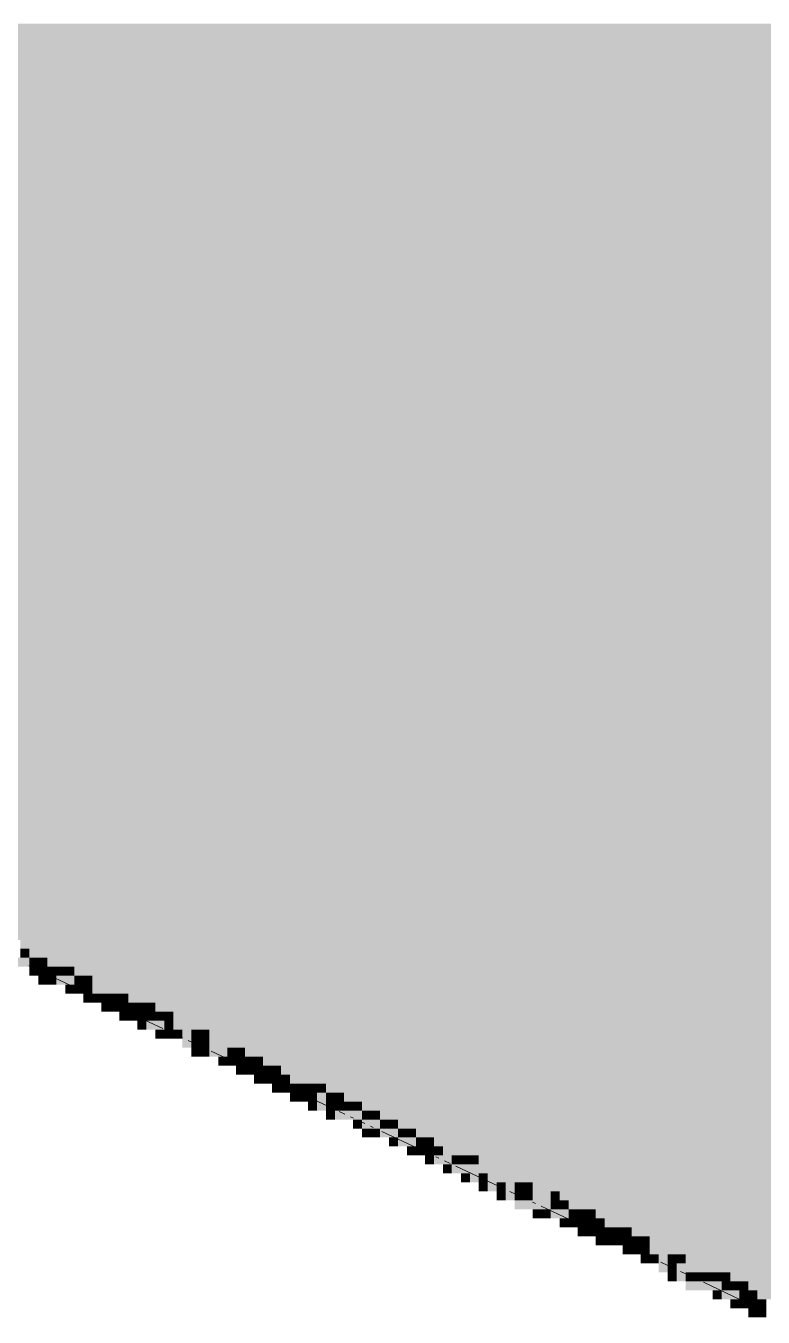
# Paper-space layout '03 3D Building and Roof' of a CAD drawing. Header units: millimetres. Extents: x 5 to 415, y 5 to 292.
# Drawn here: x 131.27 to 144.95, y 174.33 to 198.29 of the extents above; entities that cross this region are included whole.
import ezdxf

# ---------------------------------------------------------------- set-up
doc = ezdxf.new("R2010")
doc.units = ezdxf.units.MM
doc.layers.add('EXISTING', color=7, linetype='Continuous')
doc.layers.add('IMAGES', color=7, linetype='Continuous')

# ---------------------------------------------------------------- blocks, each defined once
blk = doc.blocks.new('SHEET_03')
at = {"layer": 'EXISTING', "color": 250, "lineweight": 9}
for p, q in [((131.332, 180.851), (131.384, 180.827)), ((131.543, 180.752), (131.595, 180.728)), ((131.701, 180.678), (132.229, 180.43)), ((132.334, 180.381), (132.598, 180.257)), ((132.704, 180.207), (132.809, 180.158)), ((132.915, 180.108), (132.967, 180.084)), ((133.126, 180.009), (133.178, 179.984)), ((133.284, 179.935), (133.812, 179.687)), ((133.917, 179.638), (134.181, 179.514)), ((134.287, 179.464), (134.392, 179.415)), ((134.498, 179.365), (134.55, 179.34)), ((134.709, 179.266), (135.395, 178.944)), ((135.5, 178.894), (135.606, 178.845)), ((135.711, 178.795), (135.764, 178.771)), ((135.87, 178.721), (135.975, 178.672)), ((136.081, 178.622), (136.133, 178.597)), ((136.292, 178.523), (136.978, 178.201)), ((137.083, 178.151), (137.189, 178.102)), ((137.294, 178.052), (137.347, 178.027)), ((137.452, 177.978), (137.558, 177.928)), ((137.664, 177.879), (137.716, 177.854)), ((137.875, 177.78), (138.561, 177.458)), ((138.666, 177.408), (138.772, 177.359)), ((138.877, 177.309), (138.93, 177.284)), ((139.035, 177.235), (139.141, 177.185)), ((139.247, 177.136), (140.144, 176.715)), ((140.249, 176.665), (140.355, 176.615)), ((140.46, 176.566), (140.513, 176.541)), ((140.671, 176.467), (140.724, 176.442)), ((140.829, 176.392), (141.357, 176.145)), ((141.463, 176.095), (141.727, 175.971)), ((141.832, 175.922), (141.938, 175.872)), ((142.043, 175.823), (142.096, 175.798)), ((142.254, 175.724), (142.307, 175.699)), ((142.412, 175.649), (142.94, 175.402)), ((143.046, 175.352), (143.309, 175.228)), ((143.415, 175.179), (143.521, 175.129)), ((143.626, 175.08), (143.679, 175.055)), ((143.837, 174.98), (144.523, 174.658)), ((144.629, 174.609), (144.734, 174.559)), ((144.84, 174.51), (144.892, 174.485))]:
    blk.add_line(p, q, dxfattribs=at)
at = {"layer": 'IMAGES', "color": 7}
for points in [[(94.848, 198.167), (150.338, 198.167), (94.848, 198.333), (150.338, 198.333)], [(95.348, 198), (150.671, 198), (95.348, 198.167), (150.671, 198.167)], [(95.682, 197.833), (151.005, 197.833), (95.682, 198), (151.005, 198)], [(96.015, 197.667), (151.338, 197.667), (96.015, 197.833), (151.338, 197.833)], [(96.181, 197.5), (151.671, 197.5), (96.181, 197.667), (151.671, 197.667)], [(96.681, 197.333), (152.171, 197.333), (96.681, 197.5), (152.171, 197.5)], [(97.015, 197.167), (152.504, 197.167), (97.015, 197.333), (152.504, 197.333)], [(97.515, 197), (152.671, 197), (97.515, 197.167), (152.671, 197.167)], [(97.681, 196.833), (153.171, 196.833), (97.681, 197), (153.171, 197)], [(98.014, 196.667), (153.504, 196.667), (98.014, 196.833), (153.504, 196.833)], [(98.514, 196.5), (154.004, 196.5), (98.514, 196.667), (154.004, 196.667)], [(98.848, 196.333), (154.171, 196.333), (98.848, 196.5), (154.171, 196.5)], [(99.181, 196.167), (154.504, 196.167), (99.181, 196.333), (154.504, 196.333)], [(99.514, 196), (155.004, 196), (99.514, 196.167), (155.004, 196.167)], [(99.847, 195.833), (155.337, 195.833), (99.847, 196), (155.337, 196)], [(100.181, 195.667), (155.67, 195.667), (100.181, 195.833), (155.67, 195.833)], [(100.514, 195.5), (156.004, 195.5), (100.514, 195.667), (156.004, 195.667)], [(100.847, 195.333), (156.337, 195.333), (100.847, 195.5), (156.337, 195.5)], [(101.181, 195.167), (156.67, 195.167), (101.181, 195.333), (156.67, 195.333)], [(101.68, 195), (157.17, 195), (101.68, 195.167), (157.17, 195.167)], [(102.014, 194.833), (157.503, 194.833), (102.014, 195), (157.503, 195)], [(102.347, 194.667), (157.67, 194.667), (102.347, 194.833), (157.67, 194.833)], [(102.68, 194.5), (158.17, 194.5), (102.68, 194.667), (158.17, 194.667)], [(103.014, 194.333), (158.503, 194.333), (103.014, 194.5), (158.503, 194.5)], [(103.347, 194.167), (158.836, 194.167), (103.347, 194.333), (158.836, 194.333)], [(103.847, 194), (159.336, 194), (103.847, 194.167), (159.336, 194.167)], [(104.18, 193.833), (159.503, 193.833), (104.18, 194), (159.503, 194)], [(104.513, 193.667), (159.836, 193.667), (104.513, 193.833), (159.836, 193.833)], [(104.847, 193.5), (160.336, 193.5), (104.847, 193.667), (160.336, 193.667)], [(105.18, 193.333), (160.669, 193.333), (105.18, 193.5), (160.669, 193.5)], [(105.513, 193.167), (160.836, 193.167), (105.513, 193.333), (160.836, 193.333)], [(106.013, 193), (161.336, 193), (106.013, 193.167), (161.336, 193.167)], [(106.18, 192.833), (161.669, 192.833), (106.18, 193), (161.669, 193)], [(106.513, 192.667), (162.003, 192.667), (106.513, 192.833), (162.003, 192.833)], [(107.013, 192.5), (162.502, 192.5), (107.013, 192.667), (162.502, 192.667)], [(107.346, 192.333), (162.669, 192.333), (107.346, 192.5), (162.669, 192.5)], [(107.679, 192.167), (163.002, 192.167), (107.679, 192.333), (163.002, 192.333)], [(108.013, 192), (163.502, 192), (108.013, 192.167), (163.502, 192.167)], [(108.512, 191.833), (163.836, 191.833), (108.512, 192), (163.836, 192)], [(108.679, 191.667), (164.169, 191.667), (108.679, 191.833), (164.169, 191.833)], [(109.179, 191.5), (164.502, 191.5), (109.179, 191.667), (164.502, 191.667)], [(109.512, 191.333), (164.835, 191.333), (109.512, 191.5), (164.835, 191.5)], [(109.679, 191.167), (165.169, 191.167), (109.679, 191.333), (165.169, 191.333)], [(110.179, 191), (165.669, 191), (110.179, 191.167), (165.669, 191.167)], [(110.512, 190.833), (166.002, 190.833), (110.512, 191), (166.002, 191)], [(110.845, 190.667), (166.335, 190.667), (110.845, 190.833), (166.335, 190.833)], [(111.179, 190.5), (166.668, 190.5), (111.179, 190.667), (166.668, 190.667)], [(111.512, 190.333), (167.002, 190.333), (111.512, 190.5), (167.002, 190.5)], [(111.845, 190.167), (167.501, 190.167), (111.845, 190.333), (167.501, 190.333)], [(112.345, 190), (167.668, 190), (112.345, 190.167), (167.668, 190.167)], [(112.678, 189.833), (168.001, 189.833), (112.678, 190), (168.001, 190)], [(113.012, 189.667), (168.335, 189.667), (113.012, 189.833), (168.335, 189.833)], [(113.345, 189.5), (168.835, 189.5), (113.345, 189.667), (168.835, 189.667)], [(113.678, 189.333), (169.168, 189.333), (113.678, 189.5), (169.168, 189.5)], [(114.178, 189.167), (169.501, 189.167), (114.178, 189.333), (169.501, 189.333)], [(114.345, 189), (169.834, 189), (114.345, 189.167), (169.834, 189.167)], [(114.678, 188.833), (170.168, 188.833), (114.678, 189), (170.168, 189)], [(115.178, 188.667), (170.668, 188.667), (115.178, 188.833), (170.668, 188.833)], [(115.511, 188.5), (171.001, 188.5), (115.511, 188.667), (171.001, 188.667)], [(115.844, 188.333), (171.167, 188.333), (115.844, 188.5), (171.167, 188.5)], [(116.178, 188.167), (171.667, 188.167), (116.178, 188.333), (171.667, 188.333)], [(116.511, 188), (172.001, 188), (116.511, 188.167), (172.001, 188.167)], [(116.844, 187.833), (172.334, 187.833), (116.844, 188), (172.334, 188)], [(117.344, 187.667), (172.667, 187.667), (117.344, 187.833), (172.667, 187.833)], [(117.677, 187.5), (173, 187.5), (117.677, 187.667), (173, 187.667)], [(117.844, 187.333), (173.334, 187.333), (117.844, 187.5), (173.334, 187.5)], [(118.344, 187.167), (173.834, 187.167), (118.344, 187.333), (173.834, 187.333)], [(118.677, 187), (174.167, 187), (118.677, 187.167), (174.167, 187.167)], [(119.011, 186.833), (174.334, 186.833), (119.011, 187), (174.334, 187)], [(119.344, 186.667), (174.833, 186.667), (119.344, 186.833), (174.833, 186.833)], [(119.677, 186.5), (175.167, 186.5), (119.677, 186.667), (175.167, 186.667)], [(120.01, 186.333), (175.5, 186.333), (120.01, 186.5), (175.5, 186.5)], [(120.51, 186.167), (175.833, 186.167), (120.51, 186.333), (175.833, 186.333)], [(120.844, 186), (176.167, 186), (120.844, 186.167), (176.167, 186.167)], [(121.177, 185.833), (176.666, 185.833), (121.177, 186), (176.666, 186)], [(121.51, 185.667), (177, 185.667), (121.51, 185.833), (177, 185.833)], [(121.843, 185.5), (177.333, 185.5), (121.843, 185.667), (177.333, 185.667)], [(122.177, 185.333), (177.5, 185.333), (122.177, 185.5), (177.5, 185.5)], [(122.51, 185.167), (178, 185.167), (122.51, 185.333), (178, 185.333)], [(123.01, 185), (178.333, 185), (123.01, 185.167), (178.333, 185.167)], [(123.176, 184.833), (178.666, 184.833), (123.176, 185), (178.666, 185)], [(123.676, 184.667), (179.166, 184.667), (123.676, 184.833), (179.166, 184.833)], [(124.01, 184.5), (179.499, 184.5), (124.01, 184.667), (179.499, 184.667)], [(124.51, 184.333), (179.833, 184.333), (124.51, 184.5), (179.833, 184.5)], [(124.676, 184.167), (180.166, 184.167), (124.676, 184.333), (180.166, 184.333)], [(125.176, 184), (180.666, 184), (125.176, 184.167), (180.666, 184.167)], [(125.343, 183.833), (180.999, 183.833), (125.343, 184), (180.999, 184)], [(126.009, 183.667), (181.166, 183.667), (126.009, 183.833), (181.166, 183.833)], [(126.176, 183.5), (181.499, 183.5), (126.176, 183.667), (181.499, 183.667)], [(126.509, 183.333), (181.832, 183.333), (126.509, 183.5), (181.832, 183.5)], [(126.842, 183.167), (182.332, 183.167), (126.842, 183.333), (182.332, 183.333)], [(127.176, 183), (182.665, 183), (127.176, 183.167), (182.665, 183.167)], [(127.676, 182.833), (182.999, 182.833), (127.676, 183), (182.999, 183)], [(127.842, 182.667), (183.332, 182.667), (127.842, 182.833), (183.332, 182.833)], [(128.175, 182.5), (183.832, 182.5), (128.175, 182.667), (183.832, 182.667)], [(128.509, 182.333), (184.165, 182.333), (128.509, 182.5), (184.165, 182.5)], [(129.009, 182.167), (184.332, 182.167), (129.009, 182.333), (184.332, 182.333)], [(129.342, 182), (184.665, 182), (129.342, 182.167), (184.665, 182.167)], [(129.675, 181.833), (184.998, 181.833), (129.675, 182), (184.998, 182)], [(130.008, 181.667), (185.498, 181.667), (130.008, 181.833), (185.498, 181.833)], [(130.342, 181.5), (185.831, 181.5), (130.342, 181.667), (185.831, 181.667)], [(130.842, 181.333), (186.165, 181.333), (130.842, 181.5), (186.165, 181.5)], [(131.175, 181.167), (186.498, 181.167), (131.175, 181.333), (186.498, 181.333)], [(131.175, 181), (131.342, 181), (131.175, 181.167), (131.342, 181.167)], [(131.342, 181), (186.998, 181), (131.342, 181.167), (186.998, 181.167)], [(131.008, 180.833), (131.342, 180.833), (131.008, 181), (131.342, 181)], [(131.342, 180.833), (131.508, 180.833), (131.342, 181), (131.508, 181)], [(131.508, 180.833), (131.675, 180.833), (131.508, 181), (131.675, 181)], [(131.675, 180.833), (187.331, 180.833), (131.675, 181), (187.331, 181)], [(131.342, 180.667), (131.508, 180.667), (131.342, 180.833), (131.508, 180.833)], [(131.508, 180.667), (131.675, 180.667), (131.508, 180.833), (131.675, 180.833)], [(131.508, 180.5), (131.675, 180.5), (131.508, 180.667), (131.675, 180.667)], [(131.675, 180.667), (131.841, 180.667), (131.675, 180.833), (131.841, 180.833)], [(131.675, 180.5), (131.841, 180.5), (131.675, 180.667), (131.841, 180.667)], [(131.841, 180.667), (132.008, 180.667), (131.841, 180.833), (132.008, 180.833)], [(131.841, 180.5), (132.175, 180.5), (131.841, 180.667), (132.175, 180.667)], [(132.008, 180.667), (132.175, 180.667), (132.008, 180.833), (132.175, 180.833)], [(132.175, 180.667), (187.664, 180.667), (132.175, 180.833), (187.664, 180.833)], [(132.175, 180.5), (132.341, 180.5), (132.175, 180.667), (132.341, 180.667)], [(132.341, 180.5), (132.508, 180.5), (132.341, 180.667), (132.508, 180.667)], [(132.508, 180.5), (187.831, 180.5), (132.508, 180.667), (187.831, 180.667)], [(132.008, 180.333), (132.175, 180.333), (132.008, 180.5), (132.175, 180.5)], [(132.175, 180.333), (132.341, 180.333), (132.175, 180.5), (132.341, 180.5)], [(132.341, 180.333), (132.508, 180.333), (132.341, 180.5), (132.508, 180.5)], [(132.508, 180.333), (132.841, 180.333), (132.508, 180.5), (132.841, 180.5)], [(132.841, 180.333), (188.331, 180.333), (132.841, 180.5), (188.331, 180.5)], [(132.341, 180.167), (132.508, 180.167), (132.341, 180.333), (132.508, 180.333)], [(132.508, 180.167), (132.675, 180.167), (132.508, 180.333), (132.675, 180.333)], [(132.675, 180.167), (132.841, 180.167), (132.675, 180.333), (132.841, 180.333)], [(132.675, 180), (132.841, 180), (132.675, 180.167), (132.841, 180.167)], [(132.841, 180.167), (133.008, 180.167), (132.841, 180.333), (133.008, 180.333)], [(132.841, 180), (133.008, 180), (132.841, 180.167), (133.008, 180.167)], [(133.008, 180.167), (133.175, 180.167), (133.008, 180.333), (133.175, 180.333)], [(133.008, 180), (133.175, 180), (133.008, 180.167), (133.175, 180.167)], [(133.175, 180.167), (188.664, 180.167), (133.175, 180.333), (188.664, 180.333)], [(133.175, 180), (133.341, 180), (133.175, 180.167), (133.341, 180.167)], [(133.341, 180), (133.508, 180), (133.341, 180.167), (133.508, 180.167)], [(133.508, 180), (133.674, 180), (133.508, 180.167), (133.674, 180.167)], [(133.674, 180), (188.997, 180), (133.674, 180.167), (188.997, 180.167)], [(133.008, 179.833), (133.175, 179.833), (133.008, 180), (133.175, 180)], [(133.175, 179.833), (133.341, 179.833), (133.175, 180), (133.341, 180)], [(133.341, 179.833), (133.508, 179.833), (133.341, 180), (133.508, 180)], [(133.508, 179.833), (133.674, 179.833), (133.508, 180), (133.674, 180)], [(133.674, 179.833), (133.841, 179.833), (133.674, 180), (133.841, 180)], [(133.841, 179.833), (134.008, 179.833), (133.841, 180), (134.008, 180)], [(134.008, 179.833), (189.331, 179.833), (134.008, 180), (189.331, 180)], [(133.341, 179.667), (133.508, 179.667), (133.341, 179.833), (133.508, 179.833)], [(133.508, 179.667), (133.841, 179.667), (133.508, 179.833), (133.841, 179.833)], [(133.841, 179.667), (134.008, 179.667), (133.841, 179.833), (134.008, 179.833)], [(134.008, 179.667), (134.341, 179.667), (134.008, 179.833), (134.341, 179.833)], [(134.341, 179.667), (190.164, 179.667), (134.341, 179.833), (190.164, 179.833)], [(133.674, 179.5), (133.841, 179.5), (133.674, 179.667), (133.841, 179.667)], [(133.841, 179.5), (134.008, 179.5), (133.841, 179.667), (134.008, 179.667)], [(134.008, 179.5), (134.174, 179.5), (134.008, 179.667), (134.174, 179.667)], [(134.174, 179.333), (134.341, 179.333), (134.174, 179.667), (134.341, 179.667)], [(134.341, 179.5), (134.508, 179.5), (134.341, 179.667), (134.508, 179.667)], [(134.341, 179.333), (134.508, 179.333), (134.341, 179.5), (134.508, 179.5)], [(134.508, 179.5), (134.674, 179.5), (134.508, 179.667), (134.674, 179.667)], [(134.508, 179.333), (134.674, 179.333), (134.508, 179.5), (134.674, 179.5)], [(134.674, 179.5), (190.164, 179.5), (134.674, 179.667), (190.164, 179.667)], [(134.674, 179.333), (135.008, 179.333), (134.674, 179.5), (135.008, 179.5)], [(135.008, 179.333), (190.497, 179.333), (135.008, 179.5), (190.497, 179.5)], [(134.341, 179.167), (134.508, 179.167), (134.341, 179.333), (134.508, 179.333)], [(134.508, 179.167), (134.674, 179.167), (134.508, 179.333), (134.674, 179.333)], [(134.674, 179.167), (135.008, 179.167), (134.674, 179.333), (135.008, 179.333)], [(135.008, 179.167), (135.174, 179.167), (135.008, 179.333), (135.174, 179.333)], [(135.174, 179.167), (135.341, 179.167), (135.174, 179.333), (135.341, 179.333)], [(135.341, 179.167), (190.83, 179.167), (135.341, 179.333), (190.83, 179.333)], [(134.841, 179), (135.008, 179), (134.841, 179.167), (135.008, 179.167)], [(135.008, 179), (135.174, 179), (135.008, 179.167), (135.174, 179.167)], [(135.174, 179), (135.341, 179), (135.174, 179.167), (135.341, 179.167)], [(135.174, 178.833), (135.341, 178.833), (135.174, 179), (135.341, 179)], [(135.341, 179), (135.507, 179), (135.341, 179.167), (135.507, 179.167)], [(135.341, 178.833), (135.507, 178.833), (135.341, 179), (135.507, 179)], [(135.507, 179), (135.674, 179), (135.507, 179.167), (135.674, 179.167)], [(135.507, 178.833), (135.674, 178.833), (135.507, 179), (135.674, 179)], [(135.674, 179), (190.997, 179), (135.674, 179.167), (190.997, 179.167)], [(135.674, 178.833), (135.841, 178.833), (135.674, 179), (135.841, 179)], [(135.841, 178.833), (136.007, 178.833), (135.841, 179), (136.007, 179)], [(136.007, 178.833), (191.497, 178.833), (136.007, 179), (191.497, 179)], [(135.507, 178.667), (135.674, 178.667), (135.507, 178.833), (135.674, 178.833)], [(135.674, 178.667), (135.841, 178.667), (135.674, 178.833), (135.841, 178.833)], [(135.841, 178.667), (136.007, 178.667), (135.841, 178.833), (136.007, 178.833)], [(136.007, 178.667), (136.174, 178.667), (136.007, 178.833), (136.174, 178.833)], [(136.174, 178.667), (136.507, 178.667), (136.174, 178.833), (136.507, 178.833)], [(136.507, 178.667), (191.83, 178.667), (136.507, 178.833), (191.83, 178.833)], [(135.841, 178.5), (136.007, 178.5), (135.841, 178.667), (136.007, 178.667)], [(136.007, 178.5), (136.174, 178.5), (136.007, 178.667), (136.174, 178.667)], [(136.174, 178.5), (136.341, 178.5), (136.174, 178.667), (136.341, 178.667)], [(136.174, 178.333), (136.341, 178.333), (136.174, 178.5), (136.341, 178.5)], [(136.341, 178.5), (136.507, 178.5), (136.341, 178.667), (136.507, 178.667)], [(136.341, 178.333), (136.507, 178.333), (136.341, 178.5), (136.507, 178.5)], [(136.507, 178.5), (136.674, 178.5), (136.507, 178.667), (136.674, 178.667)], [(136.507, 178.333), (136.674, 178.333), (136.507, 178.5), (136.674, 178.5)], [(136.674, 178.5), (136.841, 178.5), (136.674, 178.667), (136.841, 178.667)], [(136.674, 178.167), (136.841, 178.167), (136.674, 178.5), (136.841, 178.5)], [(136.841, 178.5), (192.164, 178.5), (136.841, 178.667), (192.164, 178.667)], [(136.841, 178.333), (137.007, 178.333), (136.841, 178.5), (137.007, 178.5)], [(137.007, 178.333), (137.174, 178.333), (137.007, 178.5), (137.174, 178.5)], [(137.174, 178.333), (192.663, 178.333), (137.174, 178.5), (192.663, 178.5)], [(136.507, 178.167), (136.674, 178.167), (136.507, 178.333), (136.674, 178.333)], [(136.841, 178.167), (137.007, 178.167), (136.841, 178.333), (137.007, 178.333)], [(137.007, 178.167), (137.174, 178.167), (137.007, 178.333), (137.174, 178.333)], [(137.174, 178.167), (137.34, 178.167), (137.174, 178.333), (137.34, 178.333)], [(137.34, 178.167), (137.507, 178.167), (137.34, 178.333), (137.507, 178.333)], [(137.507, 178.167), (192.997, 178.167), (137.507, 178.333), (192.997, 178.333)], [(136.841, 178), (137.007, 178), (136.841, 178.167), (137.007, 178.167)], [(137.007, 178), (137.507, 178), (137.007, 178.167), (137.507, 178.167)], [(137.507, 178), (137.674, 178), (137.507, 178.167), (137.674, 178.167)], [(137.674, 178), (137.84, 178), (137.674, 178.167), (137.84, 178.167)], [(137.84, 178), (193.33, 178), (137.84, 178.167), (193.33, 178.167)], [(137.34, 177.833), (137.507, 177.833), (137.34, 178), (137.507, 178)], [(137.507, 177.833), (137.84, 177.833), (137.507, 178), (137.84, 178)], [(137.507, 177.667), (137.674, 177.667), (137.507, 177.833), (137.674, 177.833)], [(137.674, 177.667), (137.84, 177.667), (137.674, 177.833), (137.84, 177.833)], [(137.84, 177.833), (138.007, 177.833), (137.84, 178), (138.007, 178)], [(137.84, 177.667), (138.174, 177.667), (137.84, 177.833), (138.174, 177.833)], [(138.007, 177.833), (138.174, 177.833), (138.007, 178), (138.174, 178)], [(138.174, 177.833), (193.663, 177.833), (138.174, 178), (193.663, 178)], [(138.174, 177.667), (138.34, 177.667), (138.174, 177.833), (138.34, 177.833)], [(138.34, 177.667), (138.507, 177.667), (138.34, 177.833), (138.507, 177.833)], [(138.507, 177.667), (193.997, 177.667), (138.507, 177.833), (193.997, 177.833)], [(138.007, 177.5), (138.174, 177.5), (138.007, 177.667), (138.174, 177.667)], [(138.174, 177.5), (138.507, 177.5), (138.174, 177.667), (138.507, 177.667)], [(138.507, 177.5), (138.674, 177.5), (138.507, 177.667), (138.674, 177.667)], [(138.674, 177.5), (138.84, 177.5), (138.674, 177.667), (138.84, 177.667)], [(138.84, 177.5), (194.496, 177.5), (138.84, 177.667), (194.496, 177.667)], [(138.34, 177.333), (138.507, 177.333), (138.34, 177.5), (138.507, 177.5)], [(138.507, 177.333), (138.674, 177.333), (138.507, 177.5), (138.674, 177.5)], [(138.674, 177.333), (138.84, 177.333), (138.674, 177.5), (138.84, 177.5)], [(138.674, 177.167), (138.84, 177.167), (138.674, 177.333), (138.84, 177.333)], [(138.84, 177.333), (139.007, 177.333), (138.84, 177.5), (139.007, 177.5)], [(138.84, 177.167), (139.173, 177.167), (138.84, 177.333), (139.173, 177.333)], [(139.007, 177.333), (139.34, 177.333), (139.007, 177.5), (139.34, 177.5)], [(139.173, 177.167), (139.34, 177.167), (139.173, 177.333), (139.34, 177.333)], [(139.34, 177.333), (194.663, 177.333), (139.34, 177.5), (194.663, 177.5)], [(139.34, 177.167), (139.507, 177.167), (139.34, 177.333), (139.507, 177.333)], [(139.507, 177.167), (139.673, 177.167), (139.507, 177.333), (139.673, 177.333)], [(139.673, 177.167), (194.996, 177.167), (139.673, 177.333), (194.996, 177.333)], [(139.007, 177), (139.173, 177), (139.007, 177.167), (139.173, 177.167)], [(139.173, 177), (139.507, 177), (139.173, 177.167), (139.507, 177.167)], [(139.507, 176.833), (139.673, 176.833), (139.507, 177.167), (139.673, 177.167)], [(139.673, 177), (140.007, 177), (139.673, 177.167), (140.007, 177.167)], [(140.007, 177), (195.33, 177), (140.007, 177.167), (195.33, 177.167)], [(139.34, 176.833), (139.507, 176.833), (139.34, 177), (139.507, 177)], [(139.673, 176.833), (139.84, 176.833), (139.673, 177), (139.84, 177)], [(139.673, 176.667), (139.84, 176.667), (139.673, 176.833), (139.84, 176.833)], [(139.84, 176.667), (140.007, 176.667), (139.84, 177), (140.007, 177)], [(140.007, 176.833), (140.34, 176.833), (140.007, 177), (140.34, 177)], [(140.007, 176.667), (140.173, 176.667), (140.007, 176.833), (140.173, 176.833)], [(140.173, 176.5), (140.34, 176.5), (140.173, 176.833), (140.34, 176.833)], [(140.34, 176.833), (195.83, 176.833), (140.34, 177), (195.83, 177)], [(140.34, 176.667), (140.507, 176.667), (140.34, 176.833), (140.507, 176.833)], [(140.507, 176.667), (140.673, 176.667), (140.507, 176.833), (140.673, 176.833)], [(140.673, 176.667), (196.163, 176.667), (140.673, 176.833), (196.163, 176.833)], [(140.007, 176.5), (140.173, 176.5), (140.007, 176.667), (140.173, 176.667)], [(140.34, 176.5), (140.507, 176.5), (140.34, 176.667), (140.507, 176.667)], [(140.507, 176.5), (140.673, 176.5), (140.507, 176.667), (140.673, 176.667)], [(140.673, 176.5), (141.006, 176.5), (140.673, 176.667), (141.006, 176.667)], [(141.006, 176.5), (141.173, 176.5), (141.006, 176.667), (141.173, 176.667)], [(141.173, 176.5), (196.496, 176.5), (141.173, 176.667), (196.496, 176.667)], [(140.34, 176.333), (140.673, 176.333), (140.34, 176.5), (140.673, 176.5)], [(140.673, 176.333), (141.006, 176.333), (140.673, 176.5), (141.006, 176.5)], [(140.673, 176.167), (140.84, 176.167), (140.673, 176.333), (140.84, 176.333)], [(140.84, 176.167), (141.006, 176.167), (140.84, 176.333), (141.006, 176.333)], [(141.006, 176.333), (141.173, 176.333), (141.006, 176.5), (141.173, 176.5)], [(141.006, 176.167), (141.34, 176.167), (141.006, 176.333), (141.34, 176.333)], [(141.173, 176.333), (141.34, 176.333), (141.173, 176.5), (141.34, 176.5)], [(141.34, 176.333), (196.829, 176.333), (141.34, 176.5), (196.829, 176.5)], [(141.34, 176.167), (141.506, 176.167), (141.34, 176.333), (141.506, 176.333)], [(141.506, 176.167), (141.673, 176.167), (141.506, 176.333), (141.673, 176.333)], [(141.673, 176.167), (141.84, 176.167), (141.673, 176.333), (141.84, 176.333)], [(141.84, 176.167), (197.163, 176.167), (141.84, 176.333), (197.163, 176.333)], [(141.173, 176), (141.34, 176), (141.173, 176.167), (141.34, 176.167)], [(141.34, 176), (141.506, 176), (141.34, 176.167), (141.506, 176.167)], [(141.506, 176), (141.673, 176), (141.506, 176.167), (141.673, 176.167)], [(141.673, 176), (141.84, 176), (141.673, 176.167), (141.84, 176.167)], [(141.84, 176), (142.006, 176), (141.84, 176.167), (142.006, 176.167)], [(142.006, 176), (197.496, 176), (142.006, 176.167), (197.496, 176.167)], [(141.506, 175.833), (141.673, 175.833), (141.506, 176), (141.673, 176)], [(141.673, 175.833), (141.84, 175.833), (141.673, 176), (141.84, 176)], [(141.84, 175.833), (142.006, 175.833), (141.84, 176), (142.006, 176)], [(142.006, 175.833), (142.173, 175.833), (142.006, 176), (142.173, 176)], [(142.173, 175.833), (142.34, 175.833), (142.173, 176), (142.34, 176)], [(142.34, 175.833), (142.506, 175.833), (142.34, 176), (142.506, 176)], [(142.506, 175.833), (197.829, 175.833), (142.506, 176), (197.829, 176)], [(141.84, 175.667), (142.006, 175.667), (141.84, 175.833), (142.006, 175.833)], [(142.006, 175.667), (142.173, 175.667), (142.006, 175.833), (142.173, 175.833)], [(142.173, 175.667), (142.34, 175.667), (142.173, 175.833), (142.34, 175.833)], [(142.34, 175.667), (142.506, 175.667), (142.34, 175.833), (142.506, 175.833)], [(142.34, 175.5), (142.506, 175.5), (142.34, 175.667), (142.506, 175.667)], [(142.506, 175.667), (142.673, 175.667), (142.506, 175.833), (142.673, 175.833)], [(142.506, 175.5), (142.673, 175.5), (142.506, 175.667), (142.673, 175.667)], [(142.673, 175.667), (142.839, 175.667), (142.673, 175.833), (142.839, 175.833)], [(142.673, 175.5), (142.839, 175.5), (142.673, 175.667), (142.839, 175.667)], [(142.839, 175.667), (198.162, 175.667), (142.839, 175.833), (198.162, 175.833)], [(142.839, 175.5), (143.173, 175.5), (142.839, 175.667), (143.173, 175.667)], [(143.173, 175.5), (198.496, 175.5), (143.173, 175.667), (198.496, 175.667)], [(142.673, 175.333), (142.839, 175.333), (142.673, 175.5), (142.839, 175.5)], [(142.839, 175.333), (143.006, 175.333), (142.839, 175.5), (143.006, 175.5)], [(143.006, 175.167), (143.173, 175.167), (143.006, 175.5), (143.173, 175.5)], [(143.173, 175.333), (143.339, 175.333), (143.173, 175.5), (143.339, 175.5)], [(143.339, 175.333), (143.506, 175.333), (143.339, 175.5), (143.506, 175.5)], [(143.506, 175.333), (198.996, 175.333), (143.506, 175.5), (198.996, 175.5)], [(143.173, 175.167), (143.339, 175.167), (143.173, 175.333), (143.339, 175.333)], [(143.173, 175), (143.339, 175), (143.173, 175.167), (143.339, 175.167)], [(143.339, 175), (143.506, 175), (143.339, 175.333), (143.506, 175.333)], [(143.506, 175.167), (143.839, 175.167), (143.506, 175.333), (143.839, 175.333)], [(143.506, 175), (143.673, 175), (143.506, 175.167), (143.673, 175.167)], [(143.673, 175), (143.839, 175), (143.673, 175.167), (143.839, 175.167)], [(143.839, 175.167), (199.329, 175.167), (143.839, 175.333), (199.329, 175.333)], [(143.839, 175), (144.006, 175), (143.839, 175.167), (144.006, 175.167)], [(144.006, 175), (144.173, 175), (144.006, 175.167), (144.173, 175.167)], [(144.173, 175), (144.339, 175), (144.173, 175.167), (144.339, 175.167)], [(144.339, 175), (199.662, 175), (144.339, 175.167), (199.662, 175.167)], [(143.506, 174.833), (143.839, 174.833), (143.506, 175), (143.839, 175)], [(143.839, 174.833), (144.173, 174.833), (143.839, 175), (144.173, 175)], [(144.173, 174.833), (144.339, 174.833), (144.173, 175), (144.339, 175)], [(144.339, 174.833), (144.506, 174.833), (144.339, 175), (144.506, 175)], [(144.506, 174.833), (144.672, 174.833), (144.506, 175), (144.672, 175)], [(144.672, 174.833), (199.995, 174.833), (144.672, 175), (199.995, 175)], [(144.006, 174.667), (144.173, 174.667), (144.006, 174.833), (144.173, 174.833)], [(144.173, 174.667), (144.506, 174.667), (144.173, 174.833), (144.506, 174.833)], [(144.339, 174.5), (144.506, 174.5), (144.339, 174.667), (144.506, 174.667)], [(144.506, 174.667), (144.672, 174.667), (144.506, 174.833), (144.672, 174.833)], [(144.506, 174.5), (144.672, 174.5), (144.506, 174.667), (144.672, 174.667)], [(144.672, 174.667), (144.839, 174.667), (144.672, 174.833), (144.839, 174.833)], [(144.672, 174.5), (144.839, 174.5), (144.672, 174.667), (144.839, 174.667)], [(144.839, 174.667), (200.329, 174.667), (144.839, 174.833), (200.329, 174.833)], [(144.839, 174.5), (145.006, 174.5), (144.839, 174.667), (145.006, 174.667)], [(144.672, 174.333), (144.839, 174.333), (144.672, 174.5), (144.839, 174.5)], [(144.839, 174.333), (145.006, 174.333), (144.839, 174.5), (145.006, 174.5)]]:
    blk.add_solid(points, dxfattribs=at)

psp = doc.layouts.new('03 3D Building and Roof')

# ---------------------------------------------------------------- block references
psp.add_blockref('SHEET_03', (0, 0))

doc.saveas('drawing.dxf')
